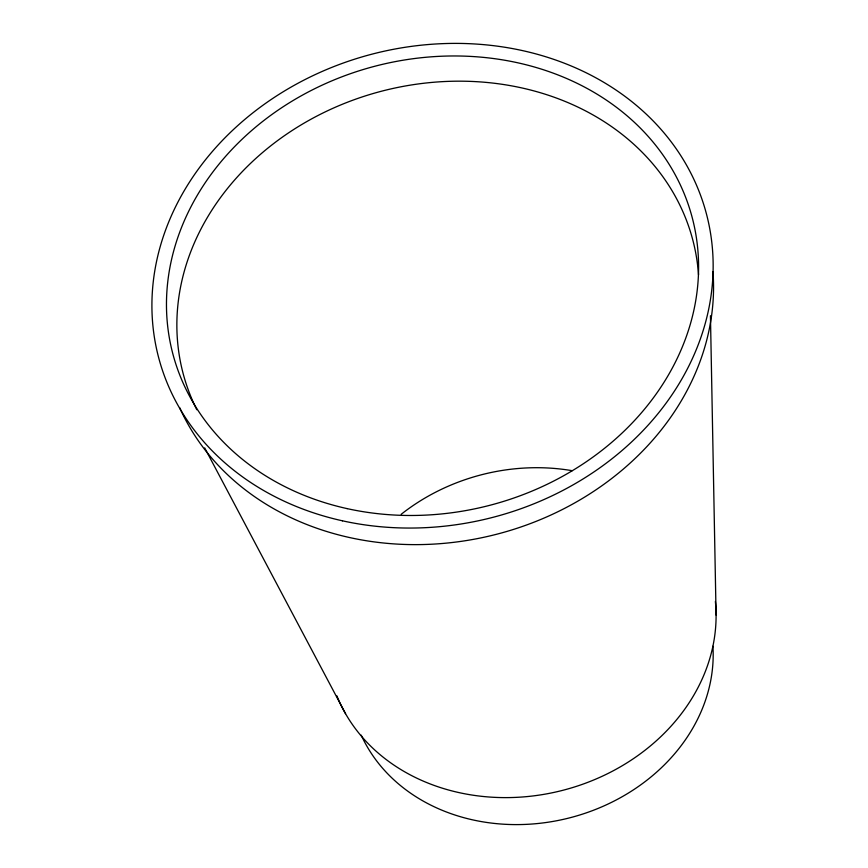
<?xml version="1.0" encoding="UTF-8"?>
<svg xmlns="http://www.w3.org/2000/svg" width="868" height="868" viewBox="0 0 868 868"><rect width="100%" height="100%" fill="white"/><g stroke="black" fill="none" stroke-linecap="round" stroke-linejoin="round"><path stroke-width="1.3" d="M345.54 713.68L204.685 447.888M710.447 315.735L716.089 615.065M712.921 646.226A183.571 155.166 -14.5 0 1 568.985 818.014A183.571 155.166 -14.5 0 1 361.229 735.163M401.179 514.301A189.083 159.821 -14.5 0 1 572.186 470.695M196.797 409.729A263.427 222.664 -14.5 0 1 379.251 91.813A263.427 222.664 -14.5 0 1 698.523 274.755M712.964 271.793A278.118 235.087 -14.5 0 1 495.574 534.525A278.118 235.087 -14.5 0 1 179.611 407.548M715.373 601.47A196.428 166.027 -14.5 0 1 561.043 790.759A196.428 166.027 -14.5 0 1 336.892 695.843M342.491 520.822A283.163 239.351 -14.5 0 0 707.724 219.061A283.163 239.351 -14.5 0 0 247.369 117.288A283.163 239.351 -14.5 0 0 342.491 520.822M347.157 508.626A268.483 226.939 -14.5 0 0 693.445 222.523A268.483 226.939 -14.5 0 0 256.971 126.023A268.483 226.939 -14.5 0 0 347.157 508.626"/></g></svg>
